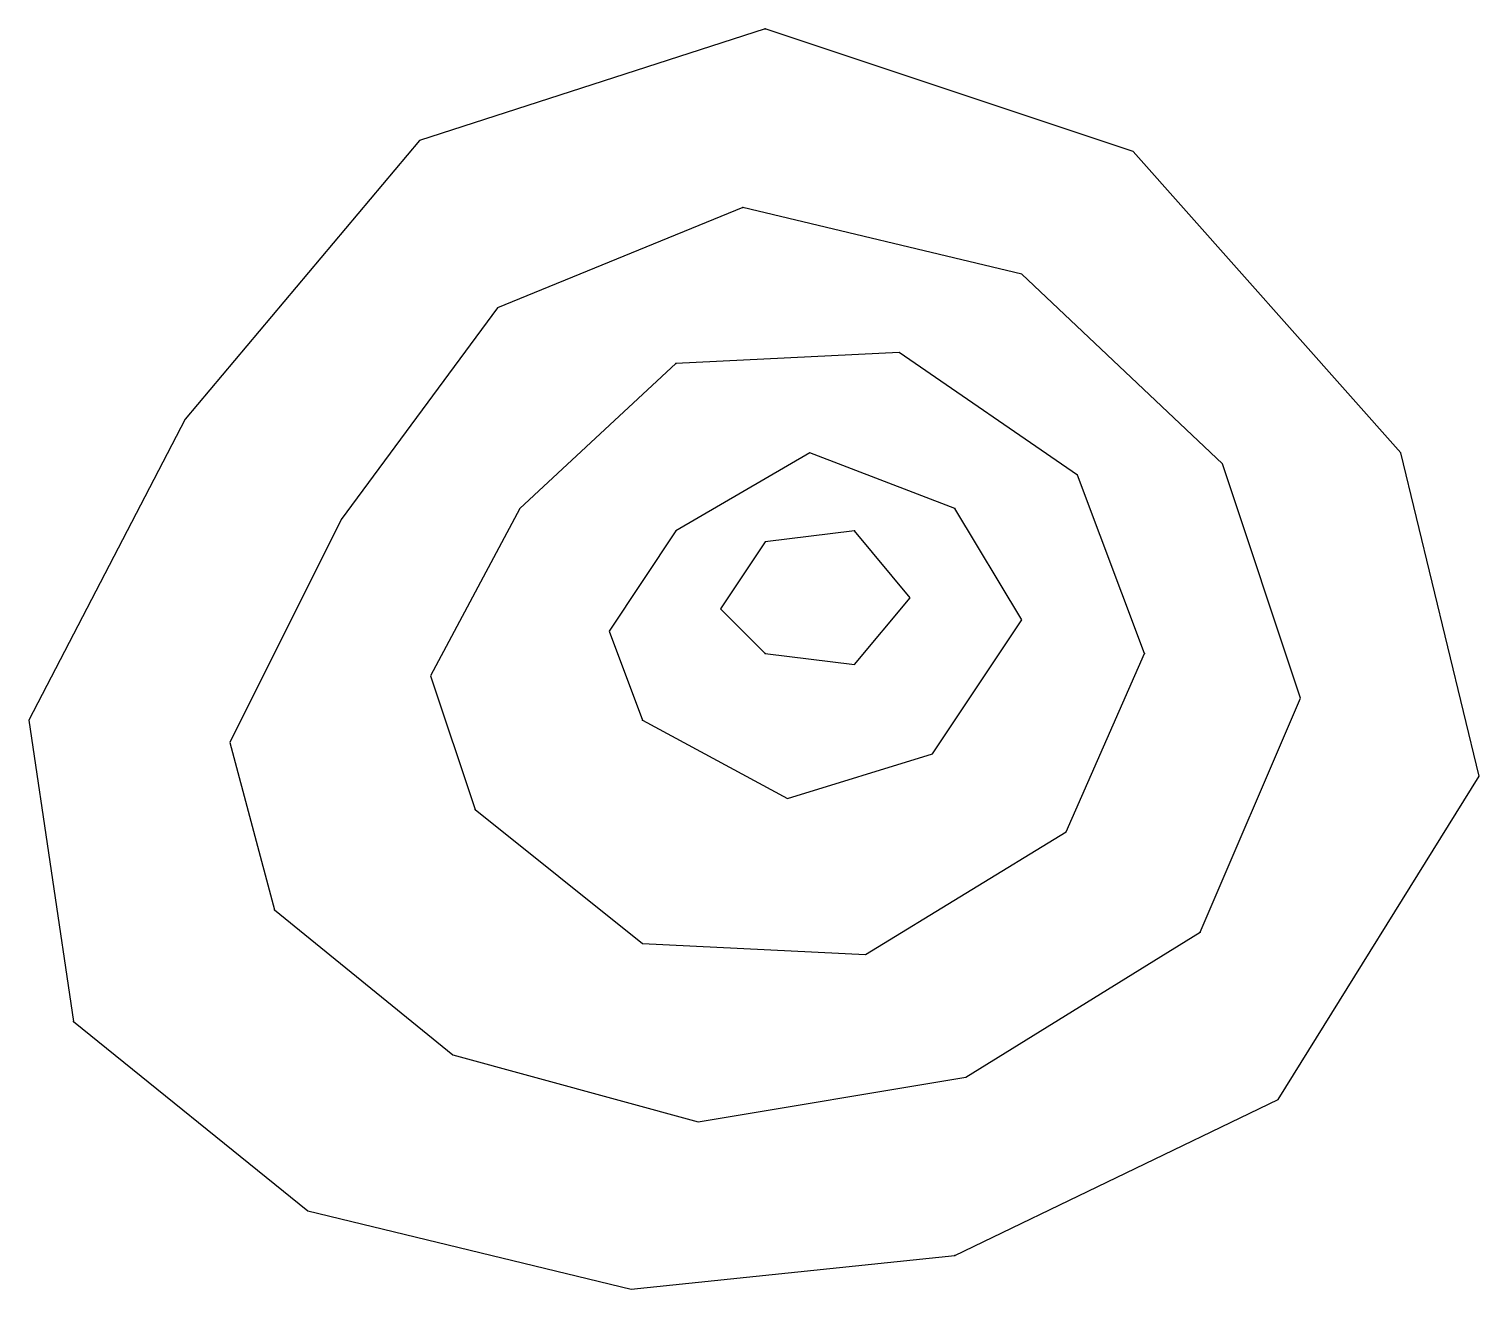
# Model space of a CAD drawing. Header units: metres. Extents: x 20 to 150, y 31 to 144.
import ezdxf

# ---------------------------------------------------------------- set-up
doc = ezdxf.new("R2010")
doc.units = ezdxf.units.M
for name, color, linetype in [('3D_PONTOS', 5, 'Continuous'), ('boundary', 1, 'Continuous'), ('topografia', 2, 'Continuous')]:
    doc.layers.add(name, color=color, linetype=linetype)

msp = doc.modelspace()

# ---------------------------------------------------------------- linework, layer by layer
at = {"layer": '3D_PONTOS'}
for p in [(86, 144), (84, 128, 0.5), (78, 114, 1), (103, 101, 1.5), (94, 99, 2), (86, 88, 2), (120, 88, 1), (75, 82, 1.5), (60, 74, 1), (42, 65, 0.5), (125, 63, 0.5), (24, 55), (103, 34)]:
    msp.add_point(p, dxfattribs=at)
at = {"layer": 'boundary'}
msp.add_lwpolyline([(24, 55), (45, 38), (74, 31), (103, 34), (132, 48), (150, 77), (143, 106), (119, 133), (86, 144), (55, 134), (34, 109), (20, 82)], close=True, dxfattribs=at)
at = {"layer": 'topografia'}
for points in [[(42, 65), (58, 52), (80, 46), (104, 50), (125, 63), (134, 84), (127, 105), (109, 122), (84, 128), (62, 119), (48, 100), (38, 80)], [(60, 74), (75, 62), (95, 61), (113, 72), (120, 88), (114, 104), (98, 115), (78, 114), (64, 101), (56, 86)], [(75, 82), (88, 75), (101, 79), (109, 91), (103, 101), (90, 106), (78, 99), (72, 90)], [(86, 88), (94, 87), (99, 93), (94, 99), (86, 98), (82, 92)]]:
    msp.add_lwpolyline(points, close=True, dxfattribs=at)

doc.saveas('drawing.dxf')
